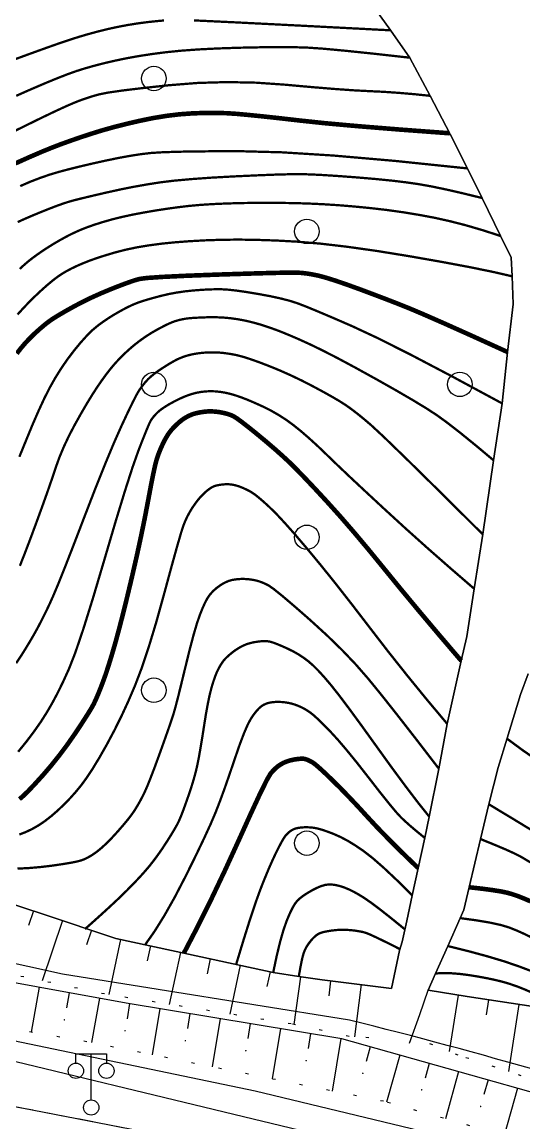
# Model space of a CAD drawing. Extents: x 396500 to 398250, y 1005980 to 1008200.
# Drawn here: x 396566.42 to 396582.83, y 1006713.31 to 1006749.27 of the extents above; entities that cross this region are included whole.
import ezdxf

# ---------------------------------------------------------------- set-up
doc = ezdxf.new("R2010")
doc.units = 0
doc.header["$LTSCALE"] = 0.5
doc.linetypes.add('X4', pattern=[1.6, 0, -1.6])
doc.linetypes.add('X6', pattern=[2, 1, -1])
doc.layers.get('0').update_dxf_attribs({"linetype": 'CONTINUOUS'})
doc.layers.add('ASSIST', color=7, linetype='CONTINUOUS', plot=False)
for name, color, linetype in [('DGX', 2, 'CONTINUOUS'), ('DLDW', 11, 'CONTINUOUS'), ('DLSS', 4, 'CONTINUOUS'), ('DMTZ', 3, 'CONTINUOUS'), ('JMD', 6, 'CONTINUOUS'), ('ZBTZ', 3, 'CONTINUOUS')]:
    doc.layers.add(name, color=color, linetype=linetype)
doc.linetypes.add('10421', pattern='A,2,[150,AAA.SHX,S=1,R=0,X=0,Y=1],1e-11', length=2)
doc.linetypes.add('10422', pattern='A,2,[150,AAA.SHX,S=1,R=0,X=0,Y=1],2,[177,AAA.SHX,S=1,R=0,X=0,Y=0.8],1e-09', length=4)
doc.linetypes.add('1161', pattern='A,0,[149,AAA.SHX,S=0.15,R=0,X=0,Y=0],-1.6', length=1.6)
doc.linetypes.add('444', pattern='A,4.5,[145,AAA.SHX,S=1,R=0,X=0,Y=1],4.5,-0.5,[146,AAA.SHX,S=1,R=0,X=0,Y=0],-0.5', length=10)

# ---------------------------------------------------------------- blocks, each defined once
blk = doc.blocks.new('gc097')
for p, q in [((-1, 2.9), (-1, 3.5)), ((-1, 3.5), (1, 3.5)), ((0, 0.5), (0, 3.5)), ((1, 3.5), (1, 2.9))]:
    blk.add_line(p, q)
for centre in [(-1, 2.4), (1, 2.4), (0, 0)]:
    blk.add_circle(centre, 0.5)
blk = doc.blocks.new('gc326')
blk.add_circle((0, 0), 0.8)
blk = doc.blocks.new('GC200')
at = {"linetype": 'Continuous', "const_width": 0.2, "flags": 128}
blk.add_lwpolyline([(-0.1, 0, 1), (0.1, 0, 1)], format="xyb", close=True, dxfattribs=at)

msp = doc.modelspace()

# ---------------------------------------------------------------- linework, layer by layer
at = {"layer": 'ASSIST', "linetype": '1161'}
for points in [[(396564.673, 1006720.901), (396567.118, 1006720.103), (396569.491, 1006719.305), (396571.863, 1006718.793), (396574.632, 1006718.199), (396575.468, 1006718.062), (396576.228, 1006717.959), (396578.493, 1006717.674), (396578.764, 1006718.914), (396578.845, 1006719.193), (396578.996, 1006719.887), (396579.175, 1006720.716), (396579.368, 1006721.608), (396579.582, 1006722.596), (396579.732, 1006723.287), (396580.048, 1006724.853), (396580.318, 1006726.323), (396580.777, 1006728.385), (396580.958, 1006729.181), (396581.204, 1006730.736), (396581.477, 1006732.522), (396581.835, 1006734.938), (396582.109, 1006736.802), (396582.29, 1006738.48), (396582.471, 1006740.047), (396582.437, 1006740.956), (396582.404, 1006741.57), (396582.061, 1006742.274), (396581.457, 1006743.515), (396580.978, 1006744.483), (396580.411, 1006745.605), (396579.763, 1006746.856), (396579.096, 1006748.103), (396578.468, 1006748.998), (396577.843, 1006749.86)], [(396582.962, 1006727.96), (396582.716, 1006727.285), (396582.273, 1006725.852), (396581.979, 1006724.897), (396581.678, 1006723.694), (396581.409, 1006722.556), (396581.036, 1006720.981), (396580.861, 1006720.238), (396580.742, 1006719.972), (396580.335, 1006719.059), (396579.937, 1006718.163), (396579.694, 1006717.618), (396580.967, 1006717.409), (396584.922, 1006716.811)]]:
    msp.add_lwpolyline(points, dxfattribs=at)
at = {"layer": 'ASSIST', "linetype": 'X4'}
for points in [[(396657.988, 1006671.982), (396655.198, 1006674.047), (396651.147, 1006677.129), (396650.827, 1006676.708), (396649.853, 1006677.231), (396646.467, 1006679.329), (396632.569, 1006688.235), (396625.454, 1006693.053), (396614.905, 1006699.277), (396606.078, 1006704.39), (396601.981, 1006705.978), (396587.123, 1006711.475), (396578.233, 1006713.982), (396568.544, 1006715.93), (396554.916, 1006718.275), (396548.557, 1006720.072), (396525.429, 1006729.389), (396500, 1006746.265)], [(396577.759, 1006716.061), (396577.115, 1006716.105), (396575.216, 1006716.515), (396569.121, 1006717.492), (396563.25, 1006718.727), (396557.423, 1006720.198), (396553.461, 1006721.152), (396547.718, 1006722.834), (396545.796, 1006723.721), (396544.232, 1006724.573), (396543.336, 1006725.69), (396542.891, 1006727.025), (396543.114, 1006729.443)], [(396586.742, 1006713.865), (396584.448, 1006714.257), (396580.678, 1006715.492), (396579.162, 1006716.1)]]:
    msp.add_lwpolyline(points, dxfattribs=at)
at = {"layer": 'DGX', "linetype": 'Continuous', "const_width": 0.075}
for points in [[(396571.063, 1006749.32), (396570.802, 1006749.296), (396570.505, 1006749.264), (396570.189, 1006749.222), (396569.873, 1006749.171), (396569.556, 1006749.111), (396569.238, 1006749.042), (396568.921, 1006748.964), (396568.603, 1006748.878), (396568.287, 1006748.786), (396567.971, 1006748.685), (396567.616, 1006748.565), (396567.183, 1006748.412), (396566.671, 1006748.227), (396566.08, 1006748.01)], [(396578.468, 1006748.998), (396575.538, 1006749.15), (396573.396, 1006749.258), (396572.042, 1006749.322)], [(396566.232, 1006746.856), (396566.709, 1006747.067), (396567.168, 1006747.264), (396567.571, 1006747.43), (396567.918, 1006747.565), (396568.21, 1006747.669), (396568.487, 1006747.756), (396568.79, 1006747.841), (396569.119, 1006747.926), (396569.474, 1006748.008), (396569.854, 1006748.087), (396570.256, 1006748.159), (396570.681, 1006748.224), (396571.129, 1006748.282), (396571.623, 1006748.332), (396572.188, 1006748.373), (396572.823, 1006748.405), (396573.529, 1006748.429), (396574.223, 1006748.443), (396574.823, 1006748.448), (396575.331, 1006748.445), (396575.744, 1006748.433), (396576.229, 1006748.4), (396576.949, 1006748.334), (396577.905, 1006748.235), (396579.096, 1006748.103)], [(396579.763, 1006746.856), (396579.23, 1006746.911), (396578.724, 1006746.954), (396578.246, 1006746.987), (396577.796, 1006747.008), (396577.296, 1006747.034), (396576.666, 1006747.078), (396575.909, 1006747.14), (396575.022, 1006747.22), (396574.072, 1006747.286), (396573.123, 1006747.305), (396572.176, 1006747.278), (396571.23, 1006747.203), (396570.378, 1006747.111), (396569.715, 1006747.031), (396569.241, 1006746.963), (396568.955, 1006746.907), (396568.762, 1006746.853), (396568.565, 1006746.791), (396568.365, 1006746.722), (396568.161, 1006746.644), (396567.899, 1006746.532), (396567.523, 1006746.359), (396567.034, 1006746.125), (396566.432, 1006745.829), (396565.804, 1006745.521)], [(396580.978, 1006744.483), (396578.614, 1006744.728), (396576.592, 1006744.904), (396574.913, 1006745.009), (396573.575, 1006745.045), (396572.517, 1006745.042), (396571.673, 1006745.031), (396571.046, 1006745.013), (396570.633, 1006744.987), (396570.311, 1006744.949), (396569.954, 1006744.894), (396569.562, 1006744.822), (396569.134, 1006744.733), (396568.706, 1006744.638), (396568.312, 1006744.545), (396567.952, 1006744.456), (396567.626, 1006744.369), (396567.315, 1006744.276), (396567.001, 1006744.167), (396566.684, 1006744.044), (396566.363, 1006743.904)], [(396566.281, 1006742.729), (396566.507, 1006742.831), (396566.762, 1006742.941), (396567.047, 1006743.059), (396567.328, 1006743.171), (396567.57, 1006743.263), (396567.771, 1006743.335), (396567.933, 1006743.387), (396568.116, 1006743.439), (396568.383, 1006743.506), (396568.734, 1006743.59), (396569.167, 1006743.691), (396569.635, 1006743.794), (396570.086, 1006743.884), (396570.52, 1006743.961), (396570.939, 1006744.027), (396571.399, 1006744.083), (396571.959, 1006744.134), (396572.62, 1006744.181), (396573.38, 1006744.223), (396574.123, 1006744.257), (396574.732, 1006744.281), (396575.205, 1006744.293), (396575.544, 1006744.296), (396575.861, 1006744.286), (396576.271, 1006744.266), (396576.772, 1006744.233), (396577.366, 1006744.189), (396577.973, 1006744.137), (396578.516, 1006744.083), (396578.994, 1006744.025), (396579.408, 1006743.965), (396579.823, 1006743.89), (396580.302, 1006743.79), (396580.847, 1006743.665), (396581.457, 1006743.515)], [(396582.061, 1006742.274), (396581.487, 1006742.46), (396580.935, 1006742.622), (396580.406, 1006742.758), (396579.899, 1006742.87), (396579.398, 1006742.964), (396578.885, 1006743.048), (396578.36, 1006743.122), (396577.824, 1006743.184), (396577.288, 1006743.237), (396576.764, 1006743.28), (396576.25, 1006743.313), (396575.748, 1006743.336), (396575.245, 1006743.35), (396574.727, 1006743.357), (396574.195, 1006743.358), (396573.649, 1006743.351), (396573.122, 1006743.337), (396572.649, 1006743.316), (396572.231, 1006743.289), (396571.866, 1006743.255), (396571.523, 1006743.214), (396571.168, 1006743.165), (396570.801, 1006743.109), (396570.422, 1006743.044), (396570.049, 1006742.974), (396569.698, 1006742.898), (396569.37, 1006742.817), (396569.064, 1006742.73), (396568.781, 1006742.64), (396568.522, 1006742.548), (396568.287, 1006742.453), (396568.076, 1006742.356), (396567.876, 1006742.255), (396567.677, 1006742.146), (396567.478, 1006742.03), (396567.279, 1006741.907), (396567.089, 1006741.783), (396566.917, 1006741.664), (396566.763, 1006741.551), (396566.627, 1006741.444), (396566.493, 1006741.329), (396566.347, 1006741.196)], [(396566.276, 1006739.706), (396566.456, 1006739.904), (396566.643, 1006740.101), (396566.839, 1006740.295), (396567.044, 1006740.488), (396567.243, 1006740.666), (396567.424, 1006740.817), (396567.588, 1006740.942), (396567.733, 1006741.04), (396567.878, 1006741.125), (396568.038, 1006741.209), (396568.214, 1006741.294), (396568.407, 1006741.378), (396568.623, 1006741.464), (396568.871, 1006741.552), (396569.15, 1006741.642), (396569.462, 1006741.735), (396569.802, 1006741.823), (396570.168, 1006741.9), (396570.561, 1006741.966), (396570.98, 1006742.022), (396571.425, 1006742.067), (396571.899, 1006742.103), (396572.4, 1006742.131), (396572.929, 1006742.149), (396573.492, 1006742.156), (396574.096, 1006742.147), (396574.739, 1006742.125), (396575.422, 1006742.087), (396576.179, 1006742.023), (396577.044, 1006741.922), (396578.016, 1006741.785), (396579.096, 1006741.61), (396580.155, 1006741.424), (396581.065, 1006741.253), (396581.826, 1006741.097), (396582.437, 1006740.956)], [(396566.336, 1006735.054), (396566.547, 1006735.572), (396566.765, 1006736.102), (396566.969, 1006736.57), (396567.158, 1006736.978), (396567.334, 1006737.324), (396567.51, 1006737.637), (396567.7, 1006737.941), (396567.904, 1006738.238), (396568.123, 1006738.527), (396568.341, 1006738.792), (396568.544, 1006739.017), (396568.731, 1006739.202), (396568.904, 1006739.346), (396569.07, 1006739.468), (396569.242, 1006739.584), (396569.418, 1006739.694), (396569.599, 1006739.799), (396569.774, 1006739.895), (396569.934, 1006739.975), (396570.079, 1006740.042), (396570.209, 1006740.093), (396570.347, 1006740.141), (396570.517, 1006740.193), (396570.721, 1006740.251), (396570.956, 1006740.314), (396571.212, 1006740.374), (396571.476, 1006740.424), (396571.747, 1006740.463), (396572.027, 1006740.493), (396572.297, 1006740.513), (396572.542, 1006740.527), (396572.761, 1006740.532), (396572.954, 1006740.531), (396573.164, 1006740.518), (396573.432, 1006740.488), (396573.76, 1006740.441), (396574.146, 1006740.377), (396574.537, 1006740.305), (396574.877, 1006740.231), (396575.167, 1006740.156), (396575.407, 1006740.08), (396575.681, 1006739.976), (396576.074, 1006739.814), (396576.586, 1006739.597), (396577.217, 1006739.323), (396578.04, 1006738.938), (396579.13, 1006738.39), (396580.486, 1006737.678), (396582.109, 1006736.802)], [(396566.353, 1006731.49), (396566.498, 1006731.858), (396566.671, 1006732.31), (396566.871, 1006732.848), (396567.072, 1006733.398), (396567.247, 1006733.888), (396567.396, 1006734.317), (396567.519, 1006734.687), (396567.642, 1006735.031), (396567.79, 1006735.385), (396567.961, 1006735.749), (396568.158, 1006736.123), (396568.359, 1006736.482), (396568.547, 1006736.804), (396568.721, 1006737.088), (396568.881, 1006737.335), (396569.032, 1006737.554), (396569.178, 1006737.755), (396569.321, 1006737.938), (396569.46, 1006738.103), (396569.602, 1006738.257), (396569.754, 1006738.409), (396569.915, 1006738.558), (396570.086, 1006738.705), (396570.266, 1006738.845), (396570.45, 1006738.976), (396570.64, 1006739.098), (396570.836, 1006739.211), (396571.021, 1006739.309), (396571.179, 1006739.388), (396571.309, 1006739.446), (396571.413, 1006739.485), (396571.503, 1006739.512), (396571.595, 1006739.536), (396571.687, 1006739.555), (396571.779, 1006739.571), (396571.893, 1006739.585), (396572.047, 1006739.597), (396572.241, 1006739.607), (396572.476, 1006739.616), (396572.731, 1006739.618), (396572.983, 1006739.608), (396573.233, 1006739.586), (396573.48, 1006739.551), (396573.73, 1006739.504), (396573.987, 1006739.442), (396574.251, 1006739.367), (396574.523, 1006739.277), (396574.811, 1006739.172), (396575.123, 1006739.046), (396575.459, 1006738.902), (396575.82, 1006738.738), (396576.235, 1006738.537), (396576.734, 1006738.281), (396577.316, 1006737.969), (396577.981, 1006737.602), (396578.636, 1006737.232), (396579.186, 1006736.912), (396579.631, 1006736.642), (396579.971, 1006736.421), (396580.303, 1006736.181), (396580.725, 1006735.854), (396581.235, 1006735.44), (396581.835, 1006734.938)], [(396566.23, 1006728.305), (396566.394, 1006728.551), (396566.542, 1006728.787), (396566.684, 1006729.022), (396566.819, 1006729.255), (396566.947, 1006729.486), (396567.07, 1006729.723), (396567.194, 1006729.97), (396567.317, 1006730.229), (396567.439, 1006730.499), (396567.594, 1006730.867), (396567.815, 1006731.417), (396568.101, 1006732.151), (396568.453, 1006733.069), (396568.817, 1006734.012), (396569.142, 1006734.825), (396569.426, 1006735.507), (396569.67, 1006736.058), (396569.875, 1006736.496), (396570.04, 1006736.837), (396570.165, 1006737.081), (396570.251, 1006737.228), (396570.319, 1006737.325), (396570.39, 1006737.418), (396570.464, 1006737.507), (396570.541, 1006737.591), (396570.632, 1006737.676), (396570.746, 1006737.769), (396570.884, 1006737.869), (396571.046, 1006737.976), (396571.207, 1006738.078), (396571.347, 1006738.16), (396571.464, 1006738.224), (396571.558, 1006738.269), (396571.643, 1006738.303), (396571.73, 1006738.335), (396571.82, 1006738.363), (396571.914, 1006738.388), (396572.013, 1006738.41), (396572.121, 1006738.429), (396572.238, 1006738.445), (396572.364, 1006738.458), (396572.494, 1006738.466), (396572.622, 1006738.469), (396572.75, 1006738.468), (396572.876, 1006738.461), (396573.005, 1006738.449), (396573.142, 1006738.431), (396573.288, 1006738.407), (396573.442, 1006738.377), (396573.625, 1006738.33), (396573.858, 1006738.257), (396574.14, 1006738.158), (396574.473, 1006738.031), (396574.832, 1006737.885), (396575.194, 1006737.724), (396575.559, 1006737.55), (396575.927, 1006737.361), (396576.27, 1006737.176), (396576.564, 1006737.012), (396576.806, 1006736.869), (396576.998, 1006736.747), (396577.175, 1006736.622), (396577.371, 1006736.472), (396577.588, 1006736.297), (396577.824, 1006736.096), (396578.237, 1006735.713), (396578.984, 1006734.989), (396580.064, 1006733.926), (396581.477, 1006732.522)], [(396566.296, 1006725.41), (396566.568, 1006725.745), (396566.814, 1006726.071), (396567.034, 1006726.385), (396567.228, 1006726.689), (396567.41, 1006727.002), (396567.591, 1006727.343), (396567.771, 1006727.712), (396567.952, 1006728.109), (396568.16, 1006728.64), (396568.422, 1006729.411), (396568.738, 1006730.423), (396569.109, 1006731.674), (396569.477, 1006732.926), (396569.787, 1006733.941), (396570.037, 1006734.719), (396570.228, 1006735.259), (396570.374, 1006735.636), (396570.49, 1006735.924), (396570.575, 1006736.124), (396570.629, 1006736.235), (396570.673, 1006736.302), (396570.727, 1006736.371), (396570.79, 1006736.442), (396570.862, 1006736.515), (396570.954, 1006736.592), (396571.074, 1006736.676), (396571.223, 1006736.768), (396571.401, 1006736.866), (396571.589, 1006736.96), (396571.769, 1006737.037), (396571.94, 1006737.098), (396572.103, 1006737.143), (396572.262, 1006737.173), (396572.42, 1006737.192), (396572.577, 1006737.199), (396572.734, 1006737.194), (396572.892, 1006737.178), (396573.052, 1006737.152), (396573.214, 1006737.116), (396573.379, 1006737.069), (396573.559, 1006737.008), (396573.768, 1006736.928), (396574.005, 1006736.828), (396574.271, 1006736.708), (396574.547, 1006736.571), (396574.81, 1006736.421), (396575.063, 1006736.258), (396575.304, 1006736.081), (396575.548, 1006735.884), (396575.807, 1006735.659), (396576.082, 1006735.408), (396576.373, 1006735.129), (396576.716, 1006734.797), (396577.149, 1006734.386), (396577.672, 1006733.897), (396578.285, 1006733.328), (396578.961, 1006732.709), (396579.672, 1006732.071), (396580.42, 1006731.414), (396581.204, 1006730.736)], [(396566.336, 1006722.704), (396566.547, 1006722.787), (396566.753, 1006722.885), (396566.958, 1006723.002), (396567.166, 1006723.142), (396567.376, 1006723.305), (396567.589, 1006723.49), (396567.797, 1006723.689), (396567.995, 1006723.892), (396568.181, 1006724.101), (396568.356, 1006724.314), (396568.535, 1006724.559), (396568.735, 1006724.863), (396568.954, 1006725.225), (396569.194, 1006725.647), (396569.438, 1006726.106), (396569.673, 1006726.579), (396569.898, 1006727.067), (396570.113, 1006727.569), (396570.33, 1006728.137), (396570.56, 1006728.823), (396570.803, 1006729.625), (396571.059, 1006730.546), (396571.296, 1006731.421), (396571.481, 1006732.088), (396571.614, 1006732.549), (396571.695, 1006732.802), (396571.754, 1006732.951), (396571.823, 1006733.098), (396571.901, 1006733.244), (396571.988, 1006733.387), (396572.081, 1006733.523), (396572.175, 1006733.647), (396572.27, 1006733.758), (396572.367, 1006733.855), (396572.46, 1006733.939), (396572.545, 1006734.005), (396572.623, 1006734.055), (396572.692, 1006734.089), (396572.763, 1006734.112), (396572.847, 1006734.131), (396572.943, 1006734.145), (396573.052, 1006734.155), (396573.166, 1006734.157), (396573.281, 1006734.147), (396573.396, 1006734.123), (396573.512, 1006734.087), (396573.624, 1006734.044), (396573.729, 1006733.997), (396573.828, 1006733.949), (396573.92, 1006733.897), (396574.023, 1006733.828), (396574.155, 1006733.724), (396574.316, 1006733.586), (396574.504, 1006733.414), (396574.735, 1006733.187), (396575.019, 1006732.882), (396575.358, 1006732.499), (396575.75, 1006732.039), (396576.193, 1006731.504), (396576.682, 1006730.895), (396577.216, 1006730.212), (396577.797, 1006729.455), (396578.407, 1006728.664), (396579.031, 1006727.879), (396579.668, 1006727.098), (396580.318, 1006726.323)], [(396566.275, 1006721.59), (396566.648, 1006721.609), (396567.02, 1006721.641), (396567.39, 1006721.685), (396567.727, 1006721.734), (396568.001, 1006721.779), (396568.21, 1006721.821), (396568.355, 1006721.858), (396568.471, 1006721.902), (396568.594, 1006721.964), (396568.725, 1006722.042), (396568.862, 1006722.138), (396569.01, 1006722.258), (396569.174, 1006722.408), (396569.353, 1006722.589), (396569.547, 1006722.801), (396569.733, 1006723.016), (396569.89, 1006723.205), (396570.016, 1006723.37), (396570.111, 1006723.51), (396570.191, 1006723.641), (396570.27, 1006723.778), (396570.346, 1006723.922), (396570.422, 1006724.072), (396570.509, 1006724.269), (396570.623, 1006724.552), (396570.764, 1006724.921), (396570.93, 1006725.375), (396571.093, 1006725.831), (396571.223, 1006726.2), (396571.319, 1006726.483), (396571.383, 1006726.68), (396571.442, 1006726.891), (396571.526, 1006727.216), (396571.634, 1006727.654), (396571.768, 1006728.206), (396571.906, 1006728.768), (396572.03, 1006729.235), (396572.139, 1006729.607), (396572.234, 1006729.884), (396572.318, 1006730.096), (396572.398, 1006730.272), (396572.472, 1006730.413), (396572.541, 1006730.519), (396572.612, 1006730.605), (396572.693, 1006730.688), (396572.783, 1006730.766), (396572.883, 1006730.84), (396572.986, 1006730.906), (396573.087, 1006730.958), (396573.185, 1006730.998), (396573.281, 1006731.025), (396573.377, 1006731.042), (396573.474, 1006731.054), (396573.572, 1006731.06), (396573.673, 1006731.061), (396573.773, 1006731.056), (396573.873, 1006731.046), (396573.972, 1006731.031), (396574.07, 1006731.01), (396574.169, 1006730.983), (396574.271, 1006730.946), (396574.376, 1006730.9), (396574.485, 1006730.845), (396574.652, 1006730.729), (396574.935, 1006730.501), (396575.333, 1006730.162), (396575.846, 1006729.712), (396576.391, 1006729.214), (396576.887, 1006728.731), (396577.332, 1006728.263), (396577.727, 1006727.81), (396578.15, 1006727.292), (396578.677, 1006726.626), (396579.31, 1006725.813), (396580.048, 1006724.853)], [(396568.482, 1006719.615), (396568.91, 1006719.997), (396569.28, 1006720.334), (396569.594, 1006720.628), (396569.85, 1006720.878), (396570.065, 1006721.097), (396570.258, 1006721.3), (396570.426, 1006721.487), (396570.572, 1006721.657), (396570.707, 1006721.828), (396570.847, 1006722.016), (396570.992, 1006722.223), (396571.14, 1006722.448), (396571.278, 1006722.666), (396571.392, 1006722.854), (396571.481, 1006723.012), (396571.546, 1006723.139), (396571.604, 1006723.274), (396571.676, 1006723.456), (396571.76, 1006723.685), (396571.857, 1006723.96), (396571.954, 1006724.248), (396572.035, 1006724.515), (396572.102, 1006724.76), (396572.154, 1006724.984), (396572.201, 1006725.224), (396572.253, 1006725.517), (396572.31, 1006725.862), (396572.372, 1006726.259), (396572.435, 1006726.655), (396572.497, 1006726.995), (396572.557, 1006727.279), (396572.615, 1006727.507), (396572.672, 1006727.695), (396572.729, 1006727.86), (396572.785, 1006728.002), (396572.842, 1006728.12), (396572.897, 1006728.221), (396572.951, 1006728.308), (396573.004, 1006728.382), (396573.056, 1006728.443), (396573.111, 1006728.498), (396573.172, 1006728.555), (396573.241, 1006728.614), (396573.317, 1006728.675), (396573.398, 1006728.734), (396573.483, 1006728.789), (396573.571, 1006728.84), (396573.663, 1006728.886), (396573.761, 1006728.927), (396573.87, 1006728.961), (396573.989, 1006728.989), (396574.118, 1006729.01), (396574.245, 1006729.024), (396574.358, 1006729.027), (396574.457, 1006729.022), (396574.542, 1006729.007), (396574.635, 1006728.978), (396574.757, 1006728.932), (396574.909, 1006728.869), (396575.09, 1006728.788), (396575.28, 1006728.695), (396575.458, 1006728.594), (396575.625, 1006728.485), (396575.78, 1006728.368), (396575.938, 1006728.23), (396576.113, 1006728.055), (396576.305, 1006727.844), (396576.514, 1006727.598), (396576.771, 1006727.274), (396577.104, 1006726.832), (396577.514, 1006726.273), (396578.001, 1006725.595), (396578.503, 1006724.898), (396578.959, 1006724.281), (396579.368, 1006723.744), (396579.732, 1006723.287)], [(396579.582, 1006722.596), (396579.335, 1006722.798), (396579.124, 1006722.976), (396578.949, 1006723.132), (396578.809, 1006723.264), (396578.653, 1006723.434), (396578.425, 1006723.707), (396578.126, 1006724.081), (396577.757, 1006724.556), (396577.373, 1006725.047), (396577.032, 1006725.466), (396576.735, 1006725.814), (396576.481, 1006726.09), (396576.266, 1006726.309), (396576.086, 1006726.484), (396575.941, 1006726.615), (396575.83, 1006726.702), (396575.736, 1006726.764), (396575.64, 1006726.82), (396575.541, 1006726.871), (396575.441, 1006726.915), (396575.338, 1006726.953), (396575.233, 1006726.985), (396575.127, 1006727.009), (396575.018, 1006727.026), (396574.91, 1006727.037), (396574.804, 1006727.041), (396574.7, 1006727.039), (396574.599, 1006727.03), (396574.502, 1006727.014), (396574.413, 1006726.987), (396574.33, 1006726.951), (396574.254, 1006726.905), (396574.178, 1006726.842), (396574.096, 1006726.756), (396574.009, 1006726.646), (396573.915, 1006726.512), (396573.808, 1006726.318), (396573.681, 1006726.026), (396573.533, 1006725.636), (396573.365, 1006725.148), (396573.192, 1006724.638), (396573.032, 1006724.18), (396572.883, 1006723.774), (396572.746, 1006723.422), (396572.586, 1006723.046), (396572.369, 1006722.573), (396572.095, 1006722.001), (396571.764, 1006721.331), (396571.411, 1006720.651), (396571.073, 1006720.052), (396570.749, 1006719.532), (396570.439, 1006719.091)], [(396582.269, 1006725.841), (396582.801, 1006725.449), (396583.356, 1006725.067), (396583.935, 1006724.695), (396584.535, 1006724.333), (396585.103, 1006723.994), (396585.581, 1006723.695), (396585.971, 1006723.435), (396586.27, 1006723.213), (396586.518, 1006723.013), (396586.751, 1006722.814), (396586.969, 1006722.618), (396587.172, 1006722.424), (396587.382, 1006722.21), (396587.621, 1006721.953), (396587.889, 1006721.653), (396588.187, 1006721.311), (396588.525, 1006720.899), (396588.918, 1006720.39), (396589.364, 1006719.784), (396589.864, 1006719.081)], [(396581.678, 1006723.694), (396582.515, 1006723.189), (396583.163, 1006722.794), (396583.621, 1006722.507), (396583.891, 1006722.328), (396584.065, 1006722.203), (396584.236, 1006722.074), (396584.406, 1006721.941), (396584.573, 1006721.804), (396584.733, 1006721.666), (396584.881, 1006721.529), (396585.016, 1006721.393), (396585.14, 1006721.258), (396585.289, 1006721.073), (396585.499, 1006720.789), (396585.772, 1006720.404), (396586.106, 1006719.919), (396586.547, 1006719.339), (396587.137, 1006718.671), (396587.878, 1006717.913), (396588.768, 1006717.066)], [(396579.175, 1006720.716), (396578.676, 1006721.21), (396578.244, 1006721.617), (396577.878, 1006721.937), (396577.579, 1006722.169), (396577.319, 1006722.346), (396577.071, 1006722.497), (396576.835, 1006722.622), (396576.611, 1006722.722), (396576.406, 1006722.8), (396576.23, 1006722.86), (396576.082, 1006722.902), (396575.963, 1006722.925), (396575.858, 1006722.937), (396575.755, 1006722.942), (396575.653, 1006722.942), (396575.552, 1006722.935), (396575.457, 1006722.923), (396575.374, 1006722.904), (396575.301, 1006722.879), (396575.239, 1006722.847), (396575.184, 1006722.81), (396575.131, 1006722.767), (396575.081, 1006722.719), (396575.033, 1006722.666), (396574.978, 1006722.587), (396574.907, 1006722.465), (396574.819, 1006722.299), (396574.714, 1006722.089), (396574.598, 1006721.841), (396574.476, 1006721.563), (396574.348, 1006721.253), (396574.213, 1006720.913), (396574.061, 1006720.492), (396573.877, 1006719.942), (396573.663, 1006719.261), (396573.418, 1006718.451)], [(396581.409, 1006722.556), (396581.863, 1006722.371), (396582.23, 1006722.216), (396582.51, 1006722.089), (396582.703, 1006721.992), (396582.859, 1006721.901), (396583.031, 1006721.796)], [(396578.934, 1006719.606), (396578.494, 1006719.964), (396578.126, 1006720.254), (396577.829, 1006720.477), (396577.605, 1006720.632), (396577.422, 1006720.745), (396577.251, 1006720.84), (396577.091, 1006720.917), (396576.942, 1006720.978), (396576.803, 1006721.022), (396576.673, 1006721.053), (396576.553, 1006721.069), (396576.443, 1006721.072), (396576.329, 1006721.057), (396576.201, 1006721.02), (396576.059, 1006720.961), (396575.902, 1006720.881), (396575.749, 1006720.791), (396575.618, 1006720.706), (396575.511, 1006720.625), (396575.426, 1006720.548), (396575.348, 1006720.45), (396575.263, 1006720.307), (396575.171, 1006720.118), (396575.072, 1006719.884), (396574.968, 1006719.586), (396574.859, 1006719.206), (396574.747, 1006718.743), (396574.632, 1006718.199)], [(396586.153, 1006716.712), (396585.914, 1006717.008), (396585.7, 1006717.264), (396585.512, 1006717.48), (396585.35, 1006717.655), (396585.18, 1006717.821), (396584.971, 1006718.01), (396584.723, 1006718.221), (396584.435, 1006718.454), (396584.133, 1006718.686), (396583.843, 1006718.892), (396583.563, 1006719.072), (396583.296, 1006719.225), (396583.039, 1006719.358), (396582.795, 1006719.475), (396582.563, 1006719.578), (396582.343, 1006719.665), (396582.083, 1006719.744), (396581.729, 1006719.822), (396581.282, 1006719.898), (396580.742, 1006719.972)], [(396578.776, 1006718.957), (396578.349, 1006719.172), (396578.018, 1006719.333), (396577.784, 1006719.441), (396577.647, 1006719.494), (396577.551, 1006719.52), (396577.44, 1006719.542), (396577.314, 1006719.562), (396577.173, 1006719.578), (396577.023, 1006719.589), (396576.868, 1006719.591), (396576.71, 1006719.583), (396576.549, 1006719.566), (396576.398, 1006719.542), (396576.273, 1006719.516), (396576.175, 1006719.486), (396576.102, 1006719.453), (396576.041, 1006719.411), (396575.976, 1006719.355), (396575.908, 1006719.286), (396575.838, 1006719.202), (396575.77, 1006719.111), (396575.712, 1006719.018), (396575.664, 1006718.923), (396575.627, 1006718.826), (396575.592, 1006718.706), (396575.554, 1006718.538), (396575.513, 1006718.324), (396575.468, 1006718.062)], [(396580.335, 1006719.059), (396581.027, 1006718.887), (396581.646, 1006718.719), (396582.19, 1006718.555), (396582.661, 1006718.394), (396583.07, 1006718.239), (396583.431, 1006718.092), (396583.743, 1006717.953), (396584.006, 1006717.821), (396584.301, 1006717.656), (396584.711, 1006717.416), (396585.234, 1006717.1), (396585.871, 1006716.709)], [(396583.989, 1006716.958), (396583.835, 1006717.101), (396583.643, 1006717.241), (396583.414, 1006717.378), (396583.146, 1006717.511), (396582.867, 1006717.633), (396582.603, 1006717.738), (396582.354, 1006717.824), (396582.12, 1006717.893), (396581.882, 1006717.951), (396581.623, 1006718.006), (396581.341, 1006718.058), (396581.038, 1006718.108), (396580.733, 1006718.147), (396580.448, 1006718.169), (396580.183, 1006718.175), (396579.937, 1006718.163)]]:
    msp.add_lwpolyline(points, dxfattribs=at)
at = {"layer": 'DGX', "color": 3, "linetype": 'Continuous', "lineweight": -2, "const_width": 0.15}
for points in [[(396580.398, 1006745.632), (396578.785, 1006745.752), (396577.434, 1006745.861), (396576.344, 1006745.959), (396575.514, 1006746.047), (396574.86, 1006746.122), (396574.298, 1006746.183), (396573.827, 1006746.231), (396573.448, 1006746.266), (396573.106, 1006746.288), (396572.748, 1006746.298), (396572.374, 1006746.296), (396571.985, 1006746.282), (396571.58, 1006746.253), (396571.161, 1006746.203), (396570.728, 1006746.133), (396570.282, 1006746.042), (396569.841, 1006745.94), (396569.425, 1006745.834), (396569.033, 1006745.724), (396568.666, 1006745.61), (396568.32, 1006745.496), (396567.993, 1006745.382), (396567.684, 1006745.271), (396567.395, 1006745.16), (396567.076, 1006745.03), (396566.681, 1006744.86), (396566.209, 1006744.648)], [(396566.25, 1006738.43), (396566.385, 1006738.603), (396566.528, 1006738.77), (396566.68, 1006738.932), (396566.84, 1006739.088), (396566.999, 1006739.231), (396567.144, 1006739.355), (396567.278, 1006739.461), (396567.399, 1006739.547), (396567.532, 1006739.632), (396567.702, 1006739.734), (396567.908, 1006739.852), (396568.151, 1006739.987), (396568.422, 1006740.129), (396568.709, 1006740.268), (396569.013, 1006740.404), (396569.334, 1006740.538), (396569.639, 1006740.658), (396569.895, 1006740.753), (396570.102, 1006740.823), (396570.26, 1006740.869), (396570.519, 1006740.902), (396571.029, 1006740.937), (396571.79, 1006740.973), (396572.802, 1006741.011), (396573.817, 1006741.043), (396574.589, 1006741.065), (396575.117, 1006741.076), (396575.401, 1006741.076), (396575.568, 1006741.066), (396575.744, 1006741.045), (396575.929, 1006741.014), (396576.123, 1006740.973), (396576.354, 1006740.911), (396576.651, 1006740.818), (396577.013, 1006740.694), (396577.442, 1006740.539), (396577.888, 1006740.372), (396578.304, 1006740.214), (396578.691, 1006740.064), (396579.048, 1006739.922), (396579.507, 1006739.728), (396580.201, 1006739.424), (396581.129, 1006739.008), (396582.29, 1006738.48)], [(396566.338, 1006723.86), (396566.46, 1006723.965), (396566.628, 1006724.129), (396566.84, 1006724.353), (396567.097, 1006724.636), (396567.372, 1006724.956), (396567.639, 1006725.29), (396567.899, 1006725.637), (396568.151, 1006725.999), (396568.375, 1006726.336), (396568.552, 1006726.611), (396568.682, 1006726.822), (396568.765, 1006726.971), (396568.828, 1006727.105), (396568.899, 1006727.269), (396568.978, 1006727.463), (396569.065, 1006727.689), (396569.159, 1006727.95), (396569.258, 1006728.254), (396569.364, 1006728.599), (396569.476, 1006728.985), (396569.595, 1006729.426), (396569.726, 1006729.933), (396569.868, 1006730.508), (396570.021, 1006731.15), (396570.172, 1006731.809), (396570.308, 1006732.437), (396570.431, 1006733.034), (396570.539, 1006733.599), (396570.632, 1006734.096), (396570.71, 1006734.489), (396570.773, 1006734.778), (396570.821, 1006734.962), (396570.865, 1006735.096), (396570.918, 1006735.235), (396570.979, 1006735.379), (396571.048, 1006735.528), (396571.125, 1006735.672), (396571.207, 1006735.804), (396571.296, 1006735.922), (396571.391, 1006736.027), (396571.485, 1006736.118), (396571.571, 1006736.195), (396571.65, 1006736.258), (396571.72, 1006736.307), (396571.787, 1006736.347), (396571.854, 1006736.383), (396571.922, 1006736.415), (396571.991, 1006736.443), (396572.067, 1006736.468), (396572.157, 1006736.49), (396572.26, 1006736.51), (396572.377, 1006736.527), (396572.502, 1006736.539), (396572.629, 1006736.539), (396572.76, 1006736.53), (396572.894, 1006736.512), (396573.023, 1006736.486), (396573.137, 1006736.456), (396573.238, 1006736.422), (396573.324, 1006736.385), (396573.433, 1006736.318), (396573.602, 1006736.195), (396573.831, 1006736.017), (396574.121, 1006735.783), (396574.425, 1006735.53), (396574.699, 1006735.295), (396574.942, 1006735.078), (396575.156, 1006734.879), (396575.382, 1006734.655), (396575.663, 1006734.365), (396575.999, 1006734.009), (396576.39, 1006733.586), (396576.82, 1006733.108), (396577.274, 1006732.584), (396577.751, 1006732.016), (396578.252, 1006731.403), (396578.795, 1006730.737), (396579.396, 1006730.013), (396580.057, 1006729.228), (396580.777, 1006728.385)], [(396579.368, 1006721.608), (396578.86, 1006722.1), (396578.411, 1006722.547), (396578.021, 1006722.948), (396577.69, 1006723.305), (396577.394, 1006723.629), (396577.108, 1006723.932), (396576.834, 1006724.215), (396576.57, 1006724.477), (396576.335, 1006724.703), (396576.148, 1006724.875), (396576.009, 1006724.995), (396575.918, 1006725.062), (396575.852, 1006725.099), (396575.79, 1006725.13), (396575.732, 1006725.154), (396575.677, 1006725.172), (396575.615, 1006725.183), (396575.533, 1006725.183), (396575.432, 1006725.174), (396575.312, 1006725.156), (396575.187, 1006725.128), (396575.072, 1006725.092), (396574.967, 1006725.048), (396574.871, 1006724.995), (396574.782, 1006724.933), (396574.698, 1006724.862), (396574.619, 1006724.782), (396574.543, 1006724.694), (396574.423, 1006724.488), (396574.209, 1006724.055), (396573.902, 1006723.394), (396573.501, 1006722.507), (396573.052, 1006721.526), (396572.605, 1006720.585), (396572.158, 1006719.685), (396571.711, 1006718.826)], [(396581.036, 1006720.981), (396581.454, 1006720.934), (396581.799, 1006720.888), (396582.071, 1006720.845), (396582.269, 1006720.804), (396582.439, 1006720.756), (396582.624, 1006720.693), (396582.823, 1006720.615), (396583.036, 1006720.522)]]:
    msp.add_lwpolyline(points, dxfattribs=at)
at = {"layer": 'DLSS', "linetype": 'X6', "flags": 128}
msp.add_lwpolyline([(396608.62, 1006700.541), (396602.57, 1006703.61), (396572.822, 1006712.521), (396558.985, 1006715.192), (396547.699, 1006718.062), (396537.382, 1006721.921), (396527.095, 1006725.796), (396524.721, 1006727.635), (396524.933, 1006728.034)], dxfattribs=at)
at = {"layer": 'DMTZ', "linetype": 'Continuous'}
for p, q in [((396566.795, 1006720.208), (396566.639, 1006719.733)), ((396567.743, 1006719.893), (396567.08, 1006717.921)), ((396568.691, 1006719.574), (396568.532, 1006719.1)), ((396569.644, 1006719.272), (396569.255, 1006717.471)), ((396570.621, 1006719.061), (396570.516, 1006718.572)), ((396571.599, 1006718.85), (396571.233, 1006717.153)), ((396572.576, 1006718.64), (396572.471, 1006718.151)), ((396573.554, 1006718.43), (396573.212, 1006716.836)), ((396574.532, 1006718.22), (396574.427, 1006717.731)), ((396575.518, 1006718.055), (396575.307, 1006716.495)), ((396566.984, 1006717.712), (396566.717, 1006716.245)), ((396576.509, 1006717.924), (396576.447, 1006717.428)), ((396577.501, 1006717.799), (396577.286, 1006716.094)), ((396567.968, 1006717.533), (396567.878, 1006717.041)), ((396568.951, 1006717.354), (396568.688, 1006715.901)), ((396580.681, 1006717.456), (396580.379, 1006715.612)), ((396581.669, 1006717.303), (396581.594, 1006716.808)), ((396569.936, 1006717.178), (396569.854, 1006716.684)), ((396570.922, 1006717.014), (396570.672, 1006715.502)), ((396582.658, 1006717.153), (396582.325, 1006714.952)), ((396571.909, 1006716.851), (396571.827, 1006716.358)), ((396572.895, 1006716.688), (396572.634, 1006715.108)), ((396573.882, 1006716.525), (396573.8, 1006716.031)), ((396574.869, 1006716.361), (396574.596, 1006714.713)), ((396575.855, 1006716.198), (396575.774, 1006715.705)), ((396576.842, 1006716.035), (396576.558, 1006714.319)), ((396577.805, 1006715.767), (396577.669, 1006715.285)), ((396578.767, 1006715.495), (396578.333, 1006713.954)), ((396579.73, 1006715.224), (396579.594, 1006714.742)), ((396580.692, 1006714.952), (396580.258, 1006713.411)), ((396581.655, 1006714.681), (396581.519, 1006714.2)), ((396582.617, 1006714.409), (396582.182, 1006712.868))]:
    msp.add_line(p, q, dxfattribs=at)
at = {"layer": 'DMTZ', "linetype": '10421'}
for points in [[(396577.843, 1006749.86), (396578.468, 1006748.998), (396579.096, 1006748.103), (396579.763, 1006746.856), (396580.411, 1006745.605), (396580.978, 1006744.483), (396581.457, 1006743.515), (396582.061, 1006742.274), (396582.404, 1006741.57), (396582.437, 1006740.956), (396582.471, 1006740.047), (396582.29, 1006738.48), (396582.109, 1006736.802), (396581.835, 1006734.938), (396581.477, 1006732.522), (396581.204, 1006730.736), (396580.958, 1006729.181), (396580.777, 1006728.385), (396580.318, 1006726.323), (396580.048, 1006724.853), (396579.732, 1006723.287), (396579.582, 1006722.596), (396579.368, 1006721.608), (396579.175, 1006720.716), (396578.996, 1006719.887), (396578.845, 1006719.193), (396578.764, 1006718.914), (396578.493, 1006717.674)], [(396579.084, 1006715.88), (396579.419, 1006716.824), (396579.694, 1006717.618), (396579.937, 1006718.163), (396580.335, 1006719.059), (396580.742, 1006719.972), (396580.861, 1006720.238), (396581.036, 1006720.981), (396581.409, 1006722.556), (396581.678, 1006723.694), (396581.979, 1006724.897), (396582.273, 1006725.852), (396582.716, 1006727.285), (396582.962, 1006727.96)]]:
    msp.add_lwpolyline(points, dxfattribs=at)
at = {"layer": 'DMTZ', "linetype": 'Continuous'}
for points in [[(396658.856, 1006673.328), (396650.717, 1006678.579), (396626.021, 1006694.302), (396615.696, 1006700.671), (396606.126, 1006705.645), (396602.211, 1006707.474), (396587.625, 1006712.997), (396576.871, 1006716.03), (396569.824, 1006717.196), (396555.284, 1006719.836), (396548.85, 1006721.71), (396526.886, 1006730.367), (396500, 1006747.921)], [(396578.493, 1006717.674), (396576.228, 1006717.959), (396575.468, 1006718.062), (396574.632, 1006718.199), (396571.863, 1006718.793), (396569.491, 1006719.305), (396567.118, 1006720.103), (396564.673, 1006720.901), (396562.029, 1006721.715), (396559.115, 1006722.422), (396554.37, 1006723.997), (396551.663, 1006724.747), (396548.956, 1006725.426), (396546.368, 1006726.224), (396545.074, 1006726.712), (396544.476, 1006727.64), (396544.302, 1006728.108), (396543.94, 1006729.15), (396543.658, 1006730.517), (396543.427, 1006731.827)], [(396588.768, 1006717.066), (396587.899, 1006716.954), (396587.215, 1006716.853), (396585.916, 1006716.708), (396584.922, 1006716.811), (396580.967, 1006717.409), (396579.694, 1006717.618)]]:
    msp.add_lwpolyline(points, dxfattribs=at)
at = {"layer": 'DMTZ', "linetype": '10422', "elevation": 19.378, "flags": 128}
for points in [[(396650.5, 1006676.277), (396632.605, 1006687.714), (396626.001, 1006692.416), (396614.566, 1006699.185), (396605.858, 1006704.214), (396601.748, 1006705.374), (396589.333, 1006709.986), (396582.133, 1006712.362), (396574.047, 1006714.313), (396565.091, 1006716.183), (396548.433, 1006719.35), (396537.935, 1006723.795), (396525.241, 1006728.759), (396520.789, 1006731.257), (396516.672, 1006734.011), (396500, 1006745.727)], [(396500, 1006744.854), (396516.854, 1006732.623), (396520.281, 1006730.275), (396524.933, 1006728.034), (396548.023, 1006718.638), (396550.971, 1006717.819), (396564.901, 1006715.602), (396573.666, 1006713.488)], [(396573.666, 1006713.488), (396581.888, 1006711.504), (396589.038, 1006709.145), (396601.46, 1006704.67), (396605.57, 1006703.624), (396609.251, 1006701.381)]]:
    msp.add_lwpolyline(points, dxfattribs=at)
at = {"layer": 'JMD', "linetype": '444', "flags": 128}
msp.add_lwpolyline([(396656.959, 1006675.211), (396632.302, 1006691.189), (396609.275, 1006704.847), (396602.082, 1006708.333, 0.038753), (396577.125, 1006716.638), (396567.745, 1006718.137), (396549.256, 1006722.226), (396526.827, 1006731.115), (396500, 1006748.619)], format="xyb", dxfattribs=at)
at = {"layer": 'ZBTZ', "linetype": '1161', "flags": 128}
msp.add_lwpolyline([(396608.62, 1006700.541), (396602.57, 1006703.61), (396572.822, 1006712.521), (396558.985, 1006715.192), (396547.699, 1006718.062), (396537.382, 1006721.921), (396527.095, 1006725.796), (396524.721, 1006727.635), (396524.933, 1006728.034), (396548.023, 1006718.638), (396550.971, 1006717.819), (396564.901, 1006715.602), (396573.666, 1006713.488), (396581.888, 1006711.504), (396589.038, 1006709.145), (396601.46, 1006704.67), (396605.57, 1006703.624), (396609.251, 1006701.381)], close=True, dxfattribs=at)

# ---------------------------------------------------------------- block references
at = {"layer": 'DLDW', "linetype": 'Continuous', "xscale": 0.5, "yscale": 0.5}
msp.add_blockref('gc097', (396568.683, 1006713.78, 20.48), dxfattribs=at)
at = {"layer": 'DMTZ', "linetype": 'Continuous', "xscale": 0.125, "yscale": 0.125}
for p in [(396567.807, 1006716.648), (396569.789, 1006716.29), (396571.762, 1006715.963), (396573.735, 1006715.637), (396575.708, 1006715.31), (396577.561, 1006714.9), (396579.486, 1006714.358), (396581.41, 1006713.815)]:
    msp.add_blockref('GC200', p, dxfattribs=at)
at = {"layer": 'ZBTZ', "linetype": 'Continuous', "xscale": 0.5, "yscale": 0.5}
for p in [(396570.731, 1006747.423), (396575.731, 1006742.423), (396570.731, 1006737.423), (396580.731, 1006737.423), (396575.731, 1006732.423), (396570.731, 1006727.423), (396575.731, 1006722.423)]:
    msp.add_blockref('gc326', p, dxfattribs=at)

doc.saveas('drawing.dxf')
